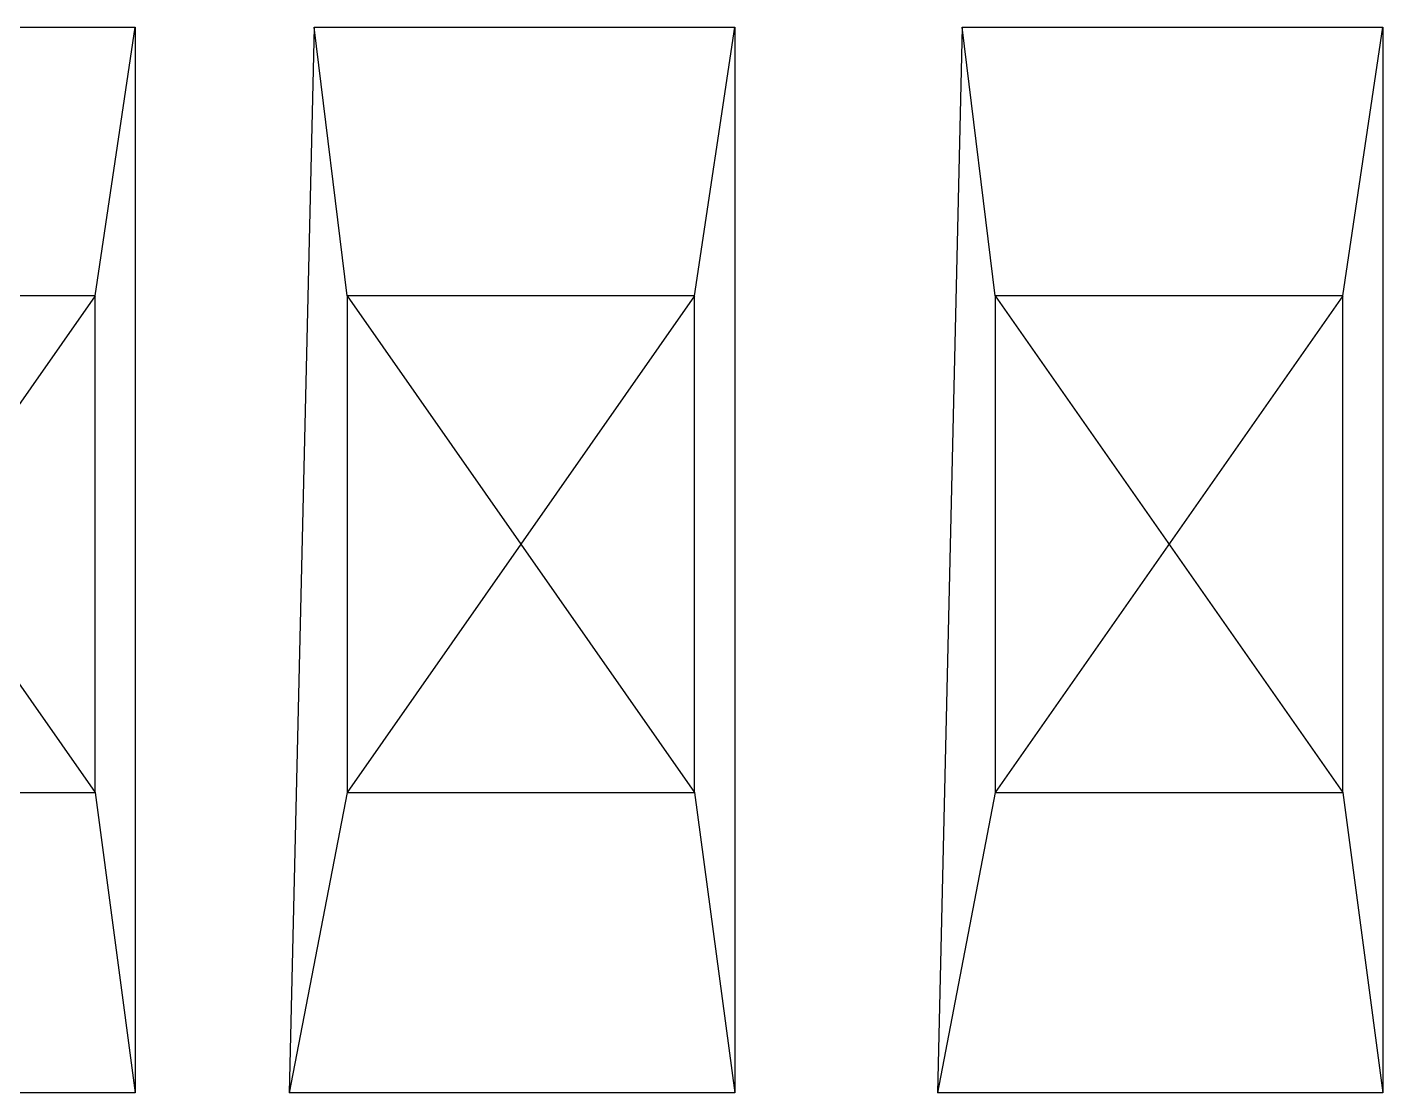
# Model space of a CAD drawing. Header units: inches. Extents: x 8624 to 20537, y 780 to 7738.
# Drawn here: x 9313.6 to 9641.4, y 7360.3 to 7617.9 of the extents above; entities that cross this region are included whole.
import ezdxf

# ---------------------------------------------------------------- set-up
doc = ezdxf.new("R2010")
doc.units = ezdxf.units.IN
doc.header["$MEASUREMENT"] = 0

msp = doc.modelspace()

# ---------------------------------------------------------------- linework, layer by layer
at = {"color": 4}
for p, q in [((9238.06, 7617.95), (9339.75, 7617.95)), ((9382.99, 7617.95), (9484.68, 7617.95)), ((9539.68, 7617.95), (9641.37, 7617.95)), ((9339.75, 7360.34), (9232.05, 7360.34)), ((9484.68, 7360.34), (9376.98, 7360.34)), ((9641.37, 7360.34), (9533.67, 7360.34))]:
    msp.add_line(p, q, dxfattribs=at)
at = {"color": 6}
for p, q in [((9330.04, 7552.98), (9339.75, 7617.95)), ((9339.75, 7617.95), (9339.75, 7360.34)), ((9382.99, 7617.95), (9376.98, 7360.34)), ((9390.98, 7552.98), (9382.99, 7617.95)), ((9474.98, 7552.98), (9484.68, 7617.95)), ((9484.68, 7617.95), (9484.68, 7360.34)), ((9539.68, 7617.95), (9533.67, 7360.34)), ((9547.66, 7552.98), (9539.68, 7617.95)), ((9631.66, 7552.98), (9641.37, 7617.95)), ((9641.37, 7617.95), (9641.37, 7360.34)), ((9330.04, 7552.98), (9246.04, 7552.98)), ((9246.04, 7552.98), (9330.04, 7432.98)), ((9330.04, 7552.98), (9246.04, 7432.98)), ((9330.04, 7432.98), (9330.04, 7552.98)), ((9390.98, 7552.98), (9390.98, 7432.98)), ((9474.98, 7552.98), (9390.98, 7552.98)), ((9390.98, 7552.98), (9474.98, 7432.98)), ((9474.98, 7552.98), (9390.98, 7432.98)), ((9474.98, 7432.98), (9474.98, 7552.98)), ((9547.66, 7552.98), (9547.66, 7432.98)), ((9631.66, 7552.98), (9547.66, 7552.98)), ((9547.66, 7552.98), (9631.66, 7432.98)), ((9631.66, 7552.98), (9547.66, 7432.98)), ((9631.66, 7432.98), (9631.66, 7552.98)), ((9246.04, 7432.98), (9330.04, 7432.98)), ((9330.04, 7432.98), (9339.75, 7360.34)), ((9390.98, 7432.98), (9376.98, 7360.34)), ((9390.98, 7432.98), (9474.98, 7432.98)), ((9474.98, 7432.98), (9484.68, 7360.34)), ((9547.66, 7432.98), (9533.67, 7360.34)), ((9547.66, 7432.98), (9631.66, 7432.98)), ((9631.66, 7432.98), (9641.37, 7360.34))]:
    msp.add_line(p, q, dxfattribs=at)

doc.saveas('drawing.dxf')
